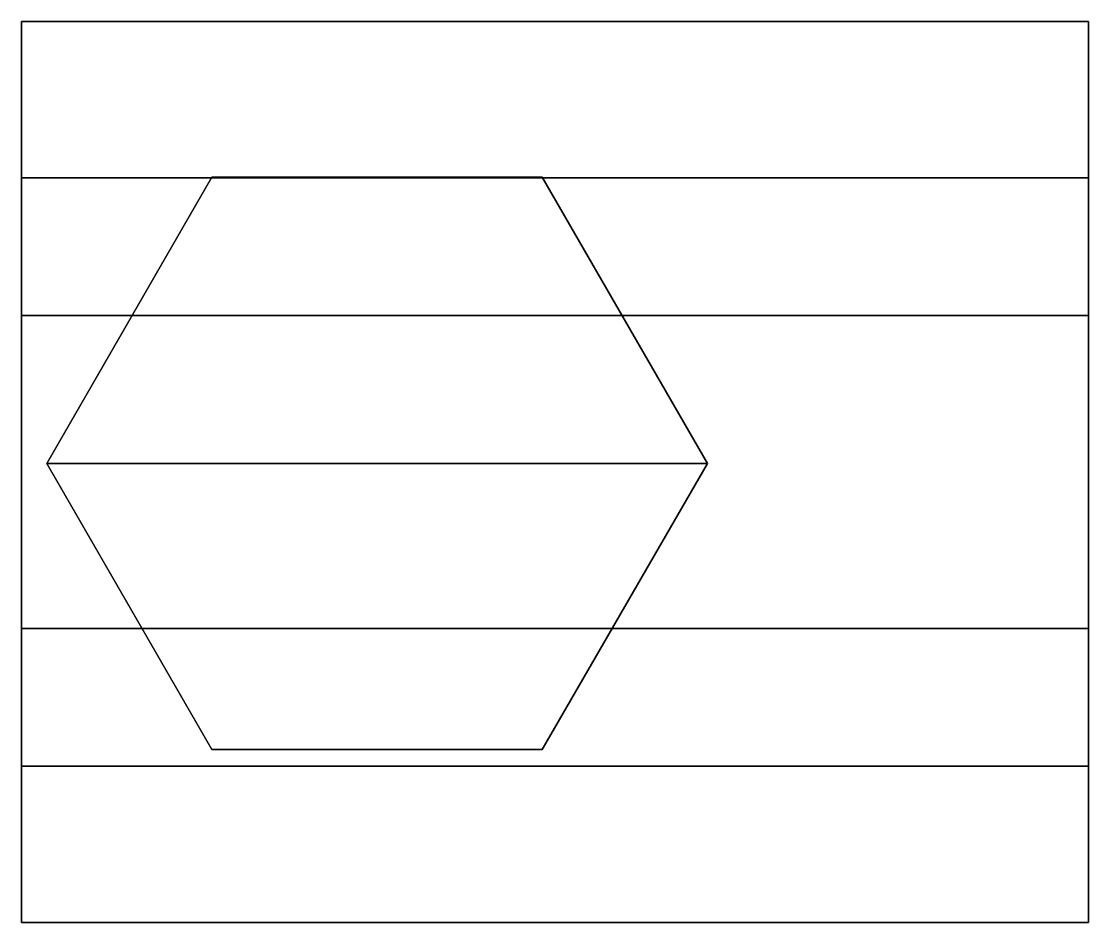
# Model space of a CAD drawing. Extents: x -0.52 to 0.52, y -0.09 to 0.09.
# Drawn here: x -0.52 to -0.31, y -0.0886 to 0.0886 of the extents above.
import ezdxf

# ---------------------------------------------------------------- set-up
doc = ezdxf.new("R2010")
doc.units = 0
doc.layers.add('HYDR1', color=2, linetype='CONTINUOUS')

msp = doc.modelspace()

# ---------------------------------------------------------------- linework, layer by layer
at = {"layer": 'HYDR1'}
for points in [[(-0.52, 0.03078, -0.08457), (-0.52, -0.03078, 0.08457), (-0.52, 0.05785, 0.06894), (-0.52, 0.08863, -0.01563)], [(-0.52, 0.08863, -0.01563), (-0.52, 0.05785, 0.06894), (-0.31, 0.05785, 0.06894), (-0.31, 0.08863, -0.01563)], [(-0.52, 0.03078, -0.08457), (-0.52, 0.08863, -0.01563), (-0.31, 0.08863, -0.01563), (-0.31, 0.03078, -0.08457)], [(-0.52, 0.05785, 0.06894), (-0.52, -0.03078, 0.08457), (-0.31, -0.03078, 0.08457), (-0.31, 0.05785, 0.06894)], [(-0.4175, 0.05798, 0.69383), (-0.4825, 0.05798, 0.69383), (-0.515, 0.00169, 0.69383), (-0.385, 0.00169, 0.69383)], [(-0.4825, 0.05798, 0.05383), (-0.515, 0.00169, 0.05383), (-0.515, 0.00169, 0.69383), (-0.4825, 0.05798, 0.69383)], [(-0.4175, 0.05798, 0.05383), (-0.4825, 0.05798, 0.05383), (-0.4825, 0.05798, 0.69383), (-0.4175, 0.05798, 0.69383)], [(-0.385, 0.00169, 0.05383), (-0.4175, 0.05798, 0.05383), (-0.4175, 0.05798, 0.69383), (-0.385, 0.00169, 0.69383)], [(-0.52, -0.05785, -0.06894), (-0.52, -0.08863, 0.01563), (-0.52, -0.03078, 0.08457), (-0.52, 0.03078, -0.08457)], [(-0.52, -0.05785, -0.06894), (-0.52, 0.03078, -0.08457), (-0.31, 0.03078, -0.08457), (-0.31, -0.05785, -0.06894)], [(-0.385, 0.00169, 0.69383), (-0.515, 0.00169, 0.69383), (-0.4825, -0.0546, 0.69383), (-0.4175, -0.0546, 0.69383)], [(-0.515, 0.00169, 0.05383), (-0.4825, -0.0546, 0.05383), (-0.4825, -0.0546, 0.69383), (-0.515, 0.00169, 0.69383)], [(-0.4175, -0.0546, 0.05383), (-0.385, 0.00169, 0.05383), (-0.385, 0.00169, 0.69383), (-0.4175, -0.0546, 0.69383)], [(-0.52, -0.03078, 0.08457), (-0.52, -0.08863, 0.01563), (-0.31, -0.08863, 0.01563), (-0.31, -0.03078, 0.08457)], [(-0.4825, -0.0546, 0.05383), (-0.4175, -0.0546, 0.05383), (-0.4175, -0.0546, 0.69383), (-0.4825, -0.0546, 0.69383)], [(-0.52, -0.08863, 0.01563), (-0.52, -0.05785, -0.06894), (-0.31, -0.05785, -0.06894), (-0.31, -0.08863, 0.01563)]]:
    msp.add_3dface(points, dxfattribs=at)

doc.saveas('drawing.dxf')
